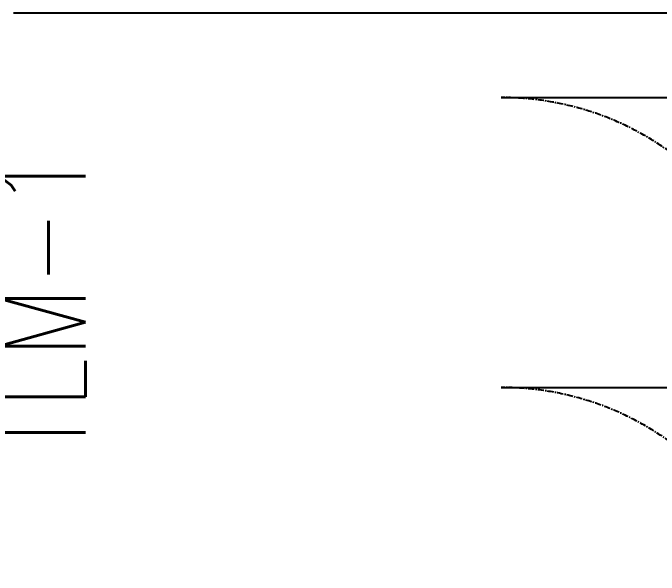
# Model space of a CAD drawing. Header units: millimetres. Extents: x 2509 to 128734, y 2492 to 91667.
# Drawn here: x 28518 to 31862, y 62332 to 65240 of the extents above; entities that cross this region are included whole.
import ezdxf
from ezdxf.enums import TextEntityAlignment as Align

# ---------------------------------------------------------------- set-up
doc = ezdxf.new("R2010")
doc.units = ezdxf.units.MM
doc.linetypes.add('CENTER', pattern=[50.8, 31.75, -6.35, 6.35, -6.35])
doc.linetypes.add('DASH', pattern=[0.35, 0.25, -0.1])
for name, color, linetype in [('AXIS_TEXT', 7, 'Continuous'), ('ROAD', 5, 'DASH'), ('WINDOW', 41, 'Continuous'), ('WINDOW_TEXT', 7, 'Continuous')]:
    doc.layers.add(name, color=color, linetype=linetype)
doc.styles.add('_SIMPLEX', font='SIMPLEX.shx', dxfattribs={"width": 0.8})
doc.styles.add('COMPLEX', font='COMPLEX')

# ---------------------------------------------------------------- blocks, each defined once
blk = doc.blocks.new('_A24YPB')
blk = doc.blocks.new('12号建筑底图')
at = {"layer": 'ROAD', "ltscale": 2}
blk.add_line((37750.8, -267222.4), (52948.7, -267222.4), dxfattribs=at)
at = {"layer": 'WINDOW'}
ref = blk.add_blockref('_A24YPB', (37328.7, -268722.4), dxfattribs=dict(at, xscale=4200, yscale=4200, zscale=4200, rotation=90))
ref.add_attrib('A', 'TLM-1', dxfattribs={"layer": 'WINDOW_TEXT', "height": 450, "rotation": 90, "style": '_SIMPLEX', "width": 0.8, "flags": 8}).set_placement((37898.7, -268722.4), align=Align.MIDDLE)
at = {"layer": 'AXIS_TEXT', "style": 'COMPLEX', "width": 0.736842}
blk.add_attdef('N', text='', height=900, dxfattribs=at).set_placement((122812.3, -249273.3), (123412.3, -249273.3), align=Align.FIT)

msp = doc.modelspace()

# ---------------------------------------------------------------- linework, layer by layer
at = {"linetype": 'Continuous'}
for p, q in [((31044.6, 64802.656), (97394.6, 64802.656)), ((31044.6, 63302.656), (97394.6, 63302.656))]:
    msp.add_line(p, q, dxfattribs=at)
at = {"linetype": 'CENTER'}
for centre in [(31044.6, 63302.656), (31044.6, 61802.656)]:
    msp.add_arc(centre, 1500, 0, 90, dxfattribs=at)

# ---------------------------------------------------------------- block references
msp.add_blockref('12号建筑底图', (-9229.066, 332462.656), dxfattribs=at)

doc.saveas('drawing.dxf')
